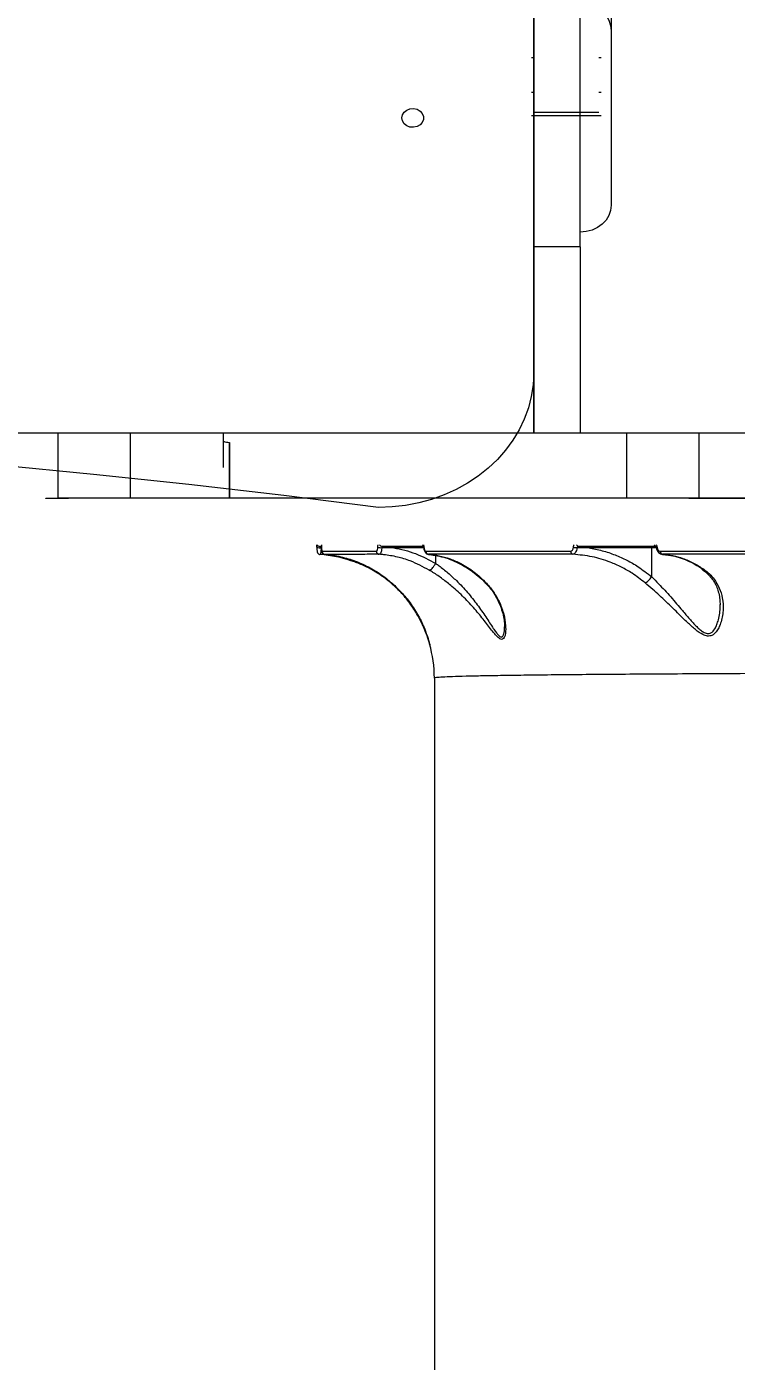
# Model space of a CAD drawing. Header units: millimetres. Extents: x -6104 to 7803, y -6013 to 4803.
# Drawn here: x -40 to 188.7, y -671.5 to -241.3 of the extents above; entities that cross this region are included whole.
import ezdxf

# ---------------------------------------------------------------- set-up
doc = ezdxf.new("R2010")
doc.units = ezdxf.units.MM
for name, color, linetype in [('DIKOM_ОБЪЕКТ', 7, 'Continuous'), ('DIKOM_РАЗМЕР_ЗОНА', 7, 'Continuous'), ('DIKOM_РАЗМЕР_ОБЪЕКТА', 7, 'Continuous')]:
    doc.layers.add(name, color=color, linetype=linetype)
doc.styles.add('style1', font='arial.ttf', dxfattribs={"width": 0.8})
doc.dimstyles.new('1-50', dxfattribs={"dimtxt": 300, "dimasz": 200, "dimexe": 100, "dimexo": 0, "dimgap": 100, "dimtad": 1, "dimtxsty": 'style1', "dimcen": 200, "dimclrd": 7, "dimclre": 7, "dimclrt": 7, "dimadec": 1, "dimazin": 2, "dimtfac": 1, "dimtmove": 0, "dimatfit": 2, "dimfxl": 0, "dimlwd": 25, "dimlwe": 18, "dimarcsym": 0})

# ---------------------------------------------------------------- blocks, each defined once
blk = doc.blocks.new('A$C280819A5')
at = {"color": 7, "linetype": 'Continuous', "lineweight": 15}
for p, q in [((23.98, 15), (23.98, 30)), ((84.03, 30), (23.98, 30)), ((84.03, 15), (84.03, 30)), ((84.03, 30), (414.03, 30)), ((84.03, 15), (23.98, 15)), ((84.03, 15), (324.34, 15)), ((153.72, 5), (97.43, 5)), ((161.22, 5), (153.72, 5))]:
    blk.add_line(p, q, dxfattribs=at)
at = {"color": 7, "linetype": 'Continuous', "lineweight": 15, "flags": 128}
for points in [[(0, 80), (3.87, 110.56), (7.42, 141.17), (10.67, 171.83), (13.62, 202.53)], [(43.3, 30), (39.53, 30.19), (35.78, 30.76), (32.09, 31.7), (28.49, 33.02), (25, 34.68), (21.65, 36.7), (18.46, 39.04), (15.47, 41.7), (12.68, 44.64), (10.13, 47.86), (7.83, 51.32), (5.8, 55), (4.06, 58.87), (2.61, 62.9), (1.48, 67.06), (0.66, 71.32), (0.16, 75.64), (0, 80)], [(125.57, 72.5), (126.56, 72.31), (127.44, 71.76), (128.11, 70.91), (128.51, 69.86), (128.59, 68.71), (128.35, 67.59), (127.8, 66.63), (127.02, 65.92), (126.07, 65.55), (125.07, 65.55), (124.13, 65.92), (123.34, 66.63), (122.8, 67.59), (122.55, 68.71), (122.64, 69.86), (123.04, 70.91), (123.71, 71.76), (124.59, 72.31), (125.57, 72.5)], [(97.43, 5), (95.74, 5.19), (94.11, 5.76), (92.62, 6.69), (91.3, 7.93), (90.23, 9.44), (89.43, 11.17), (88.93, 13.05), (88.77, 15)], [(162.38, 15), (162.21, 13.05), (161.72, 11.17), (160.92, 9.44), (159.84, 7.93), (158.53, 6.69), (157.03, 5.76), (155.41, 5.19), (153.72, 5)]]:
    blk.add_lwpolyline(points, dxfattribs=at)
blk = doc.blocks.new('*D10')
at = {"layer": 'Defpoints', "color": 0, "transparency": 16777216}
for p in [(-4094.65, -224.49), (3111.63, -1726.03), (3111.63, -4948.58)]:
    blk.add_point(p, dxfattribs=at)
at = {"layer": 'DIKOM_РАЗМЕР_ОБЪЕКТА', "color": 7, "lineweight": 18, "transparency": 16777216}
for p, q in [((-4094.65, -224.49), (-4094.65, -5048.58)), ((3111.63, -1726.03), (3111.63, -5048.58))]:
    blk.add_line(p, q, dxfattribs=at)
at = {"layer": 'DIKOM_РАЗМЕР_ОБЪЕКТА', "color": 7, "lineweight": 25, "transparency": 16777216}
blk.add_line((-3894.65, -4948.58), (2911.63, -4948.58), dxfattribs=at)
at = {"layer": 'DIKOM_РАЗМЕР_ОБЪЕКТА', "color": 7, "transparency": 16777216}
for points in [[(-3894.65, -4915.24), (-3894.65, -4981.91), (-4094.65, -4948.58)], [(2911.63, -4915.24), (2911.63, -4981.91), (3111.63, -4948.58)]]:
    blk.add_solid(points, dxfattribs=at)
at = {"layer": 'DIKOM_РАЗМЕР_ОБЪЕКТА', "color": 7, "transparency": 16777216, "insert": (-134.24, -4695.4), "char_height": 300, "attachment_point": 5, "style": 'style1'}
blk.add_mtext('7200', dxfattribs=at)
blk = doc.blocks.new('*D12')
at = {"layer": 'Defpoints', "color": 0, "transparency": 16777216}
for p in [(-6103.62, -69.94), (4675.35, -1132.87), (4675.35, -5913.06)]:
    blk.add_point(p, dxfattribs=at)
at = {"layer": 'DIKOM_РАЗМЕР_ЗОНА', "color": 7, "lineweight": 18, "transparency": 16777216}
for p, q in [((-6103.62, -69.94), (-6103.62, -6013.06)), ((4675.35, -1132.87), (4675.35, -6013.06))]:
    blk.add_line(p, q, dxfattribs=at)
at = {"layer": 'DIKOM_РАЗМЕР_ЗОНА', "color": 7, "lineweight": 25, "transparency": 16777216}
blk.add_line((-5903.62, -5913.06), (4475.35, -5913.06), dxfattribs=at)
at = {"layer": 'DIKOM_РАЗМЕР_ЗОНА', "color": 7, "transparency": 16777216}
for points in [[(-5903.62, -5879.73), (-5903.62, -5946.4), (-6103.62, -5913.06)], [(4475.35, -5879.73), (4475.35, -5946.4), (4675.35, -5913.06)]]:
    blk.add_solid(points, dxfattribs=at)
at = {"layer": 'DIKOM_РАЗМЕР_ЗОНА', "color": 7, "transparency": 16777216, "insert": (271.51, -5659.89), "char_height": 300, "attachment_point": 5, "style": 'style1'}
blk.add_mtext('10800', dxfattribs=at)

msp = doc.modelspace()

# ---------------------------------------------------------------- linework, layer by layer
at = {"layer": 'DIKOM_ОБЪЕКТ', "color": 7, "linetype": 'Continuous', "lineweight": 15}
for p, q in [((123.419, -192.261), (123.419, -372.26)), ((123.419, -251.273), (122.669, -251.273)), ((145.169, -251.273), (144.419, -251.273)), ((122.669, -262.399), (123.419, -262.399)), ((144.419, -262.399), (145.169, -262.399)), ((122.669, -269.899), (145.169, -269.899)), ((144.419, -268.968), (123.419, -268.968)), ((123.419, -272.261), (123.419, -372.261)), ((123.419, -372.261), (123.419, -277.261)), ((123.419, -372.26), (-56.581, -372.26)), ((-29.835, -393.261), (-29.835, -372.261)), ((-6.543, -372.261), (-29.835, -372.261)), ((-6.543, -393.261), (-6.543, -372.261)), ((153.457, -372.261), (-6.543, -372.261)), ((23.419, -373.003), (23.419, -372.261)), ((123.419, -372.261), (23.419, -372.261)), ((23.419, -376.659), (23.419, -373.003)), ((250.298, -372.261), (123.419, -372.261)), ((153.457, -393.261), (153.457, -372.261)), ((176.749, -372.261), (153.457, -372.261)), ((176.749, -393.261), (176.749, -372.261)), ((287.54, -372.261), (176.749, -372.261)), ((23.419, -379.659), (23.419, -376.659)), ((25.266, -375.258), (25.266, -393.261)), ((25.374, -375.26), (25.374, -393.261)), ((23.419, -382.034), (23.419, -379.659)), ((23.419, -382.967), (23.419, -382.034)), ((23.419, -383.37), (23.419, -382.967)), ((23.419, -383.389), (23.419, -383.37)), ((-33.779, -393.361), (-33.779, -393.261)), ((-26.543, -393.361), (-33.779, -393.361)), ((-6.543, -393.261), (-29.835, -393.261)), ((-26.543, -393.361), (-26.543, -393.261)), ((153.457, -393.261), (-6.543, -393.261)), ((25.374, -393.261), (25.266, -393.261)), ((76.418, -393.261), (25.374, -393.261)), ((250.298, -393.261), (76.418, -393.261)), ((176.749, -393.261), (153.457, -393.261)), ((173.457, -393.361), (173.457, -393.261)), ((180.693, -393.361), (173.457, -393.361)), ((287.54, -393.261), (176.749, -393.261)), ((180.693, -393.361), (180.693, -393.261)), ((272.873, -393.361), (180.693, -393.361)), ((55.06, -409.192), (54.917, -409.19)), ((88.002, -409.261), (78.329, -409.261)), ((89.492, -411.403), (90.453, -411.515)), ((91.835, -414.258), (91.835, -411.693)), ((161.451, -409.261), (141.251, -409.261)), ((161.451, -418.592), (161.451, -409.261)), ((162.918, -409.261), (161.451, -409.261)), ((113.995, -434.902), (113.992, -434.663)), ((91.419, -451.265), (91.419, -749.314))]:
    msp.add_line(p, q, dxfattribs=at)
at = {"layer": 'DIKOM_ОБЪЕКТ', "color": 7, "linetype": 'Continuous', "lineweight": 15, "flags": 128}
for points in [[(78.329, -409.261), (78.332, -409.163), (78.342, -409.069), (78.358, -408.983), (78.38, -408.907), (78.407, -408.845), (78.437, -408.799), (78.47, -408.77), (78.504, -408.761)], [(88.067, -409.062), (88.016, -409.085), (87.989, -409.106), (87.986, -409.117)], [(141.251, -409.261), (141.254, -409.163), (141.264, -409.069), (141.28, -408.983), (141.302, -408.907), (141.329, -408.845), (141.359, -408.799), (141.392, -408.77), (141.426, -408.761)]]:
    msp.add_lwpolyline(points, dxfattribs=at)
at = {"layer": 'DIKOM_ОБЪЕКТ', "color": 7, "linetype": 'Continuous', "lineweight": 15}
for centre, radius, start, end in [((25.419, -370.261), 5, 246.42182, 270), ((54.419, -407.761), 1, 209.99598, 270.00042), ((74.595, -407.813), 0.948, 208.18731, 269.33302), ((88.433, -407.804), 0.979, 207.78521, 232.25917), ((137.98, -407.961), 0.801, 201.96839, 266.44176), ((162.981, -408.012), 0.752, 199.30447, 264.8528), ((54.49, -406.832), 2.396, 247.59154, 280.26419), ((56.225, -410.36), 0.998, 179.99814, 265.9151), ((73.721, -410.357), 0.981, 179.10836, 265.03787), ((74.272, -404.995), 4.198, 254.97945, 272.79952), ((89.648, -410.366), 0.966, 178.188, 263.93237), ((136.243, -410.399), 0.929, 175.43108, 259.90411), ((137.517, -402.793), 6.399, 258.22903, 268.54824), ((163.191, -409.44), 0.397, 91.18498, 131.57341), ((165.108, -410.421), 0.913, 173.783, 256.83559), ((51.419, -451.261), 40, 359.99595, 16.01084)]:
    msp.add_arc(centre, radius, start, end, dxfattribs=at)
for points, knots in [([(53.576, -409.054), (53.576, -408.914), (53.575, -408.641), (53.561, -408.075), (53.575, -408.641), (53.576, -408.914), (53.576, -409.054)], [0, 0, 0, 0, 0.25617829, 0.5, 0.74382171, 1, 1, 1, 1]), ([(55.015, -408.261), (55.019, -408.291), (55.032, -408.39), (55.051, -408.671), (55.063, -408.973), (55.063, -409.145), (55.064, -409.184)], [0, 0, 0, 0, 0.1732486, 0.5609613, 0.9000281, 1, 1, 1, 1]), ([(55.025, -408.261), (55.027, -408.272), (55.039, -408.371), (55.056, -408.651), (55.064, -408.945), (55.067, -409.092)], [0, 0, 0, 0, 0.062919, 0.530724, 1, 1, 1, 1]), ([(73.184, -409.05), (73.186, -409.013), (73.195, -408.81), (73.226, -408.515), (73.282, -408.328), (73.302, -408.261)], [0, 0, 0, 0, 0.1268068, 0.6862696, 1, 1, 1, 1]), ([(87.862, -408.545), (87.861, -408.544), (87.855, -408.536), (87.878, -408.572), (87.913, -408.668), (87.956, -408.845), (87.982, -409.007), (87.984, -409.107), (87.985, -409.118)], [0, 0, 0, 0, 0.0270391, 0.2180091, 0.4449277, 0.6800028, 0.9636696, 1, 1, 1, 1]), ([(87.902, -408.261), (87.939, -408.367), (88.022, -408.598), (88.051, -408.899), (88.067, -409.062)], [0, 0, 0, 0, 0.4588575, 1, 1, 1, 1]), ([(136.212, -409.057), (136.237, -408.869), (136.278, -408.564), (136.407, -408.344), (136.456, -408.261)], [0, 0, 0, 0, 0.6188406, 1, 1, 1, 1]), ([(162.91, -408.261), (162.97, -408.358), (163.106, -408.582), (163.155, -408.876), (163.182, -409.043)], [0, 0, 0, 0, 0.43302473, 1, 1, 1, 1]), ([(53.578, -409.174), (53.578, -409.262), (53.579, -409.537), (53.588, -409.94), (53.602, -410.267), (53.614, -410.433), (53.642, -410.6), (53.705, -410.791), (53.832, -411.009), (54.06, -411.219), (54.32, -411.353), (54.494, -411.355), (54.551, -411.355)], [0, 0, 0, 0, 0.0801131, 0.247955, 0.4346987, 0.557275, 0.6200694, 0.6734859, 0.7488041, 0.8456901, 0.9490894, 1, 1, 1, 1]), ([(55.234, -408.761), (54.982, -408.761), (54.435, -408.761), (54.523, -408.761), (54.57, -408.761)], [0, 0, 0, 0, 0.4614063, 1, 1, 1, 1]), ([(54.536, -408.761), (54.582, -408.767), (54.67, -408.778), (54.788, -408.869), (54.87, -408.996), (54.907, -409.113), (54.915, -409.173), (54.917, -409.19)], [0, 0, 0, 0, 0.2917301, 0.5672557, 0.8036488, 0.9441415, 1, 1, 1, 1]), ([(54.917, -409.19), (54.902, -409.477), (54.871, -410.069), (54.78, -410.788), (54.667, -411.285), (54.588, -411.343), (54.549, -411.372)], [0, 0, 0, 0, 0.2380059, 0.4906761, 0.7462838, 1, 1, 1, 1]), ([(65.951, -413.877), (63.94, -413.212), (60.214, -411.979), (56.335, -411.563), (54.549, -411.372)], [0, 0, 0, 0, 0.5395097, 1, 1, 1, 1]), ([(55.064, -409.103), (55.064, -409.108), (55.064, -409.291), (55.079, -409.65), (55.12, -410.141), (55.168, -410.449), (55.277, -410.763), (55.448, -411.032), (55.726, -411.247), (56, -411.36), (56.171, -411.346), (56.218, -411.342)], [0, 0, 0, 0, 0.0040125, 0.1599908, 0.3254727, 0.5430523, 0.6403096, 0.7472899, 0.8478672, 0.9575679, 1, 1, 1, 1]), ([(55.067, -409.092), (55.071, -409.236), (55.078, -409.524), (55.104, -409.885), (55.141, -410.168), (55.183, -410.333), (55.214, -410.352), (55.227, -410.36)], [0, 0, 0, 0, 0.188921, 0.3774394, 0.5791866, 0.8164448, 1, 1, 1, 1]), ([(55.227, -410.36), (56.02, -410.358), (57.607, -410.355), (61.481, -410.35), (66.363, -410.346), (70.614, -410.343), (72.74, -410.342)], [0, 0, 0, 0, 0.2485962, 0.4971929, 0.7485968, 1, 1, 1, 1]), ([(73.636, -411.335), (71.537, -411.336), (67.339, -411.339), (62.464, -411.344), (58.562, -411.349), (56.957, -411.354), (56.154, -411.356)], [0, 0, 0, 0, 0.2485964, 0.4971933, 0.7485965, 1, 1, 1, 1]), ([(56.154, -411.356), (56.627, -411.397), (58.739, -411.582), (62.472, -412.303), (67.256, -413.916), (71.637, -416.105), (75.584, -418.75), (79.084, -421.741), (81.728, -424.563), (83.146, -426.426), (83.58, -426.996)], [0, 0, 0, 0, 0.0465649, 0.2078847, 0.3696717, 0.5309377, 0.6671831, 0.8037644, 0.9398799, 1, 1, 1, 1]), ([(72.74, -410.342), (72.791, -410.325), (72.892, -410.292), (73.027, -410.032), (73.129, -409.65), (73.173, -409.293), (73.182, -409.088), (73.184, -409.05)], [0, 0, 0, 0, 0.2363578, 0.4725854, 0.7091582, 0.9458462, 1, 1, 1, 1]), ([(74.477, -409.189), (74.472, -409.252), (74.447, -409.593), (74.356, -410.185), (74.16, -410.821), (73.909, -411.252), (73.727, -411.307), (73.636, -411.335)], [0, 0, 0, 0, 0.0542165, 0.2910903, 0.5276347, 0.7637149, 1, 1, 1, 1]), ([(89.789, -416.439), (87.781, -415.364), (84.473, -413.596), (79.484, -412.132), (76.105, -411.528), (74.138, -411.374), (73.636, -411.335)], [0, 0, 0, 0, 0.3957837, 0.651634, 0.9109978, 1, 1, 1, 1]), ([(74.584, -408.761), (74.571, -408.766), (74.545, -408.777), (74.512, -408.863), (74.488, -408.99), (74.479, -409.108), (74.477, -409.176), (74.477, -409.189)], [0, 0, 0, 0, 0.2371164, 0.4742576, 0.7107573, 0.9466063, 1, 1, 1, 1]), ([(78.329, -409.261), (78.016, -409.252), (76.735, -409.219), (75.449, -409.202), (74.477, -409.189)], [0, 0, 0, 0, 0.2435957, 1, 1, 1, 1]), ([(87.847, -408.761), (85.517, -408.761), (80.675, -408.761), (76.664, -408.761), (74.584, -408.761)], [0, 0, 0, 0, 0.4811527, 1, 1, 1, 1]), ([(78.329, -409.261), (79.508, -409.491), (81.876, -409.953), (86.482, -411.405), (89.7, -413.121), (91.835, -414.258)], [0, 0, 0, 0, 0.2503988, 0.5028644, 1, 1, 1, 1]), ([(87.99, -409.117), (87.991, -409.15), (88, -409.467), (88.129, -410.07), (88.422, -410.717), (88.88, -411.141), (89.287, -411.332), (89.523, -411.31), (89.585, -411.304)], [0, 0, 0, 0, 0.0297499, 0.28646, 0.5726857, 0.7641654, 0.9380965, 1, 1, 1, 1]), ([(88.067, -409.062), (88.083, -409.221), (88.116, -409.539), (88.242, -409.935), (88.41, -410.216), (88.566, -410.326), (88.659, -410.333), (88.682, -410.335)], [0, 0, 0, 0, 0.2256682, 0.4513601, 0.6801942, 0.9175849, 1, 1, 1, 1]), ([(88.682, -410.335), (90.137, -410.335), (94.391, -410.334), (102.136, -410.332), (112.249, -410.329), (123.228, -410.327), (131.287, -410.326), (135.316, -410.325)], [0, 0, 0, 0, 0.114454, 0.3347643, 0.555075, 0.7775374, 1, 1, 1, 1]), ([(136.08, -411.314), (132.097, -411.315), (124.132, -411.317), (113.2, -411.319), (103.062, -411.322), (95.27, -411.324), (90.997, -411.326), (89.546, -411.327)], [0, 0, 0, 0, 0.22031053, 0.44062134, 0.66308307, 0.88554529, 1, 1, 1, 1]), ([(89.546, -411.327), (90.669, -411.452), (92.998, -411.712), (96.486, -412.721), (100.297, -414.394), (104.315, -416.893), (106.9, -419.373), (108.207, -420.627)], [0, 0, 0, 0, 0.1665443, 0.3455492, 0.5267573, 0.760781, 1, 1, 1, 1]), ([(90.453, -411.515), (90.864, -411.557), (92.203, -411.693), (94.454, -412.254), (97.185, -413.184), (99.859, -414.436), (102.45, -415.971), (104.913, -417.803), (106.71, -419.334), (107.631, -420.333), (107.826, -420.545)], [0, 0, 0, 0, 0.0658356, 0.2144567, 0.3640822, 0.5141383, 0.6638818, 0.8127186, 0.9601539, 1, 1, 1, 1]), ([(135.316, -410.325), (135.423, -410.308), (135.635, -410.274), (135.914, -410.003), (136.117, -409.607), (136.194, -409.263), (136.21, -409.078), (136.212, -409.057)], [0, 0, 0, 0, 0.2486595, 0.4975253, 0.7389386, 0.9703306, 1, 1, 1, 1]), ([(137.355, -409.19), (137.352, -409.225), (137.322, -409.532), (137.204, -410.104), (136.911, -410.765), (136.519, -411.222), (136.226, -411.284), (136.08, -411.314)], [0, 0, 0, 0, 0.03002284, 0.2639489, 0.50664469, 0.75445468, 1, 1, 1, 1]), ([(159.322, -420.529), (157.95, -419.46), (155.533, -417.578), (151.723, -415.434), (147.454, -413.535), (142.233, -411.924), (138.146, -411.519), (136.08, -411.314)], [0, 0, 0, 0, 0.20226241, 0.35640591, 0.51199346, 0.75324813, 1, 1, 1, 1]), ([(137.93, -408.761), (137.862, -408.766), (137.728, -408.777), (137.55, -408.865), (137.426, -408.99), (137.37, -409.108), (137.358, -409.172), (137.355, -409.19)], [0, 0, 0, 0, 0.2735548, 0.5342511, 0.7688178, 0.9341159, 1, 1, 1, 1]), ([(141.251, -409.261), (140.938, -409.253), (139.642, -409.22), (138.342, -409.203), (137.355, -409.19)], [0, 0, 0, 0, 0.2408282, 1, 1, 1, 1]), ([(162.913, -408.761), (158.576, -408.761), (149.893, -408.761), (141.92, -408.761), (137.93, -408.761)], [0, 0, 0, 0, 0.4994505, 1, 1, 1, 1]), ([(141.251, -409.261), (142.674, -409.532), (145.536, -410.078), (149.617, -411.449), (153.484, -413.19), (157.478, -415.462), (160.018, -417.463), (161.451, -418.592)], [0, 0, 0, 0, 0.1948112, 0.391643, 0.5750673, 0.760213, 1, 1, 1, 1]), ([(161.451, -409.261), (161.453, -409.204), (161.457, -409.092), (161.486, -408.942), (161.53, -408.828), (161.575, -408.776), (161.606, -408.762), (161.619, -408.761), (161.623, -408.761)], [0, 0, 0, 0, 0.21462494, 0.42925382, 0.6439283, 0.858557, 0.95518037, 1, 1, 1, 1]), ([(162.774, -408.726), (162.777, -408.728), (162.781, -408.731), (162.832, -408.803), (162.885, -408.927), (162.928, -409.097), (162.932, -409.226), (162.934, -409.288)], [0, 0, 0, 0, 0.2047502, 0.3967102, 0.5870889, 0.8018868, 1, 1, 1, 1]), ([(162.935, -409.142), (162.938, -409.185), (162.958, -409.533), (163.168, -410.127), (163.623, -410.796), (164.229, -411.187), (164.704, -411.353), (164.928, -411.31), (164.931, -411.309)], [0, 0, 0, 0, 0.038286, 0.3059512, 0.5507596, 0.7804953, 0.9965708, 1, 1, 1, 1]), ([(163.182, -409.043), (163.212, -409.208), (163.272, -409.538), (163.495, -409.945), (163.789, -410.225), (164.04, -410.317), (164.178, -410.321), (164.201, -410.322)], [0, 0, 0, 0, 0.2376806, 0.475479, 0.7137331, 0.9520186, 1, 1, 1, 1]), ([(164.201, -410.322), (169.27, -410.321), (179.409, -410.32), (195.733, -410.319), (212.79, -410.318), (224.828, -410.317), (230.847, -410.317)], [0, 0, 0, 0, 0.248595, 0.4971898, 0.7485949, 1, 1, 1, 1]), ([(164.887, -411.37), (165.564, -411.422), (167.144, -411.544), (169.602, -412.105), (172.241, -412.981), (174.796, -414.196), (176.619, -415.225), (177.548, -415.933), (177.693, -416.044)], [0, 0, 0, 0, 0.1525344, 0.3559344, 0.5592117, 0.7616295, 0.9626946, 1, 1, 1, 1]), ([(231.398, -411.303), (225.459, -411.304), (213.58, -411.305), (196.613, -411.306), (180.249, -411.308), (170.017, -411.309), (164.9, -411.31)], [0, 0, 0, 0, 0.24859564, 0.49719022, 0.74859575, 1, 1, 1, 1]), ([(164.9, -411.31), (164.942, -411.312), (166.068, -411.386), (168.288, -411.691), (171.612, -412.618), (174.987, -414.043), (177.169, -415.458), (178.268, -416.17)], [0, 0, 0, 0, 0.0089008, 0.2417879, 0.4772804, 0.7368248, 1, 1, 1, 1]), ([(65.951, -413.877), (65.965, -413.882), (66.057, -413.915), (66.197, -413.916), (66.35, -413.782), (66.389, -413.748)], [0, 0, 0, 0, 0.1171832, 0.7705599, 1, 1, 1, 1]), ([(89.955, -440.534), (89.88, -440.27), (89.734, -439.751), (89.169, -437.915), (88.199, -435.302), (86.522, -431.727), (84.273, -428.03), (81.529, -424.511), (78.482, -421.429), (75.474, -418.964), (72.401, -416.938), (69.259, -415.215), (67.1, -414.342), (65.951, -413.877)], [0, 0, 0, 0, 0.0523513, 0.1026391, 0.2096476, 0.3169509, 0.4385007, 0.5599355, 0.6575553, 0.7550336, 0.8331449, 0.9111718, 1, 1, 1, 1]), ([(89.789, -416.439), (89.805, -416.439), (89.876, -416.44), (90.073, -416.386), (90.437, -416.146), (90.92, -415.651), (91.415, -415), (91.694, -414.51), (91.833, -414.265)], [0, 0, 0, 0, 0.0352196, 0.1540772, 0.3655582, 0.5770359, 0.7885188, 1, 1, 1, 1]), ([(108.207, -420.627), (109.077, -421.647), (110.818, -423.687), (112.627, -427.09), (113.881, -430.675), (114.424, -433.983), (114.414, -436.365), (114.143, -437.775), (113.745, -438.618), (113.034, -438.942), (112.079, -438.329), (111.101, -437.289), (109.667, -435.52), (107.538, -432.731), (104.499, -428.962), (101.022, -425.231), (97.493, -421.961), (94.089, -419.274), (91.613, -417.557), (90.182, -416.679), (89.789, -416.439)], [0, 0, 0, 0, 0.0712979, 0.1426958, 0.2203432, 0.2979615, 0.3555857, 0.3853418, 0.414961, 0.4491145, 0.4886698, 0.5175516, 0.546512, 0.6250135, 0.703714, 0.7839244, 0.8640147, 0.9212525, 0.9784145, 1, 1, 1, 1]), ([(91.835, -414.258), (91.835, -414.26), (91.834, -414.262), (91.833, -414.265), (91.833, -414.265)], [0, 0, 0, 0, 0.65727583, 1, 1, 1, 1]), ([(91.833, -414.265), (91.834, -414.266), (92.195, -414.518), (93.527, -415.466), (95.806, -417.285), (98.926, -420.143), (102.141, -423.605), (105.285, -427.549), (108.019, -431.53), (109.928, -434.489), (111.22, -436.398), (112, -437.396), (112.576, -437.896), (113.065, -438.055), (113.334, -437.948), (113.644, -437.554), (113.869, -436.907), (114.031, -435.925), (114.005, -435.196), (113.995, -434.902)], [0, 0, 0, 0, 0.0000503, 0.0326781, 0.1206254, 0.2086862, 0.3330774, 0.4576303, 0.5782934, 0.6986325, 0.7410208, 0.7832499, 0.8254349, 0.8383399, 0.8763182, 0.8853404, 0.9280242, 0.9710018, 1, 1, 1, 1]), ([(178.268, -416.17), (178.897, -416.659), (180.155, -417.635), (181.902, -419.646), (183.374, -422.216), (184.381, -425.642), (184.608, -429.528), (183.999, -432.793), (183.105, -435.027), (182.227, -436.469), (181.032, -437.543), (179.474, -437.796), (177.653, -437.211), (175.458, -435.623), (172.943, -433.32), (169.862, -430.249), (166.158, -426.623), (162.432, -423.158), (160.14, -421.22), (159.322, -420.529)], [0, 0, 0, 0, 0.044776, 0.0895831, 0.1609587, 0.2324499, 0.3238544, 0.4152107, 0.4505987, 0.4859292, 0.5329408, 0.5664211, 0.5998001, 0.6530916, 0.7108108, 0.7686684, 0.8592869, 0.9497924, 1, 1, 1, 1]), ([(177.586, -416.146), (177.736, -416.244), (178.451, -416.711), (179.518, -417.658), (180.769, -418.987), (181.765, -420.431), (182.528, -422.051), (183.11, -423.901), (183.455, -425.765), (183.468, -427.032), (183.475, -427.589)], [0, 0, 0, 0, 0.0335657, 0.1594541, 0.2896812, 0.4230124, 0.5602096, 0.7079389, 0.871715, 1, 1, 1, 1]), ([(178.268, -416.17), (178.239, -416.171), (178.107, -416.172), (177.903, -416.148), (177.783, -416.041), (177.731, -415.994)], [0, 0, 0, 0, 0.1405326, 0.6224713, 1, 1, 1, 1]), ([(107.836, -420.504), (108.164, -420.842), (109.057, -421.762), (110.272, -423.382), (111.512, -425.365), (112.524, -427.511), (113.326, -429.797), (113.823, -431.975), (114.031, -433.703), (114.035, -434.586), (114.037, -434.903)], [0, 0, 0, 0, 0.0760289, 0.2069972, 0.3448007, 0.4883982, 0.6393961, 0.794661, 0.92648, 1, 1, 1, 1]), ([(108.207, -420.627), (108.181, -420.62), (108.063, -420.586), (107.985, -420.507), (107.925, -420.445)], [0, 0, 0, 0, 0.2220479, 1, 1, 1, 1]), ([(159.322, -420.529), (159.335, -420.524), (159.472, -420.476), (159.793, -420.298), (160.336, -419.862), (160.922, -419.277), (161.27, -418.837), (161.444, -418.618)], [0, 0, 0, 0, 0.02624276, 0.26310892, 0.50874048, 0.75436765, 1, 1, 1, 1]), ([(161.451, -418.592), (161.451, -418.597), (161.45, -418.605), (161.447, -418.613), (161.444, -418.617), (161.444, -418.618)], [0, 0, 0, 0, 0.5068456, 0.9190243, 1, 1, 1, 1]), ([(161.444, -418.618), (161.446, -418.62), (162.186, -419.34), (164.272, -421.421), (167.611, -425.069), (170.913, -428.909), (173.642, -432.165), (175.515, -434.23), (176.996, -435.614), (178.142, -436.456), (179.392, -436.957), (180.766, -436.674), (181.769, -435.51), (182.494, -433.994), (183.195, -431.6), (183.627, -429.409), (183.477, -427.772), (183.461, -427.592)], [0, 0, 0, 0, 0.0002365, 0.0748961, 0.2106429, 0.3465305, 0.431482, 0.5162074, 0.5536602, 0.5909805, 0.6356562, 0.6800716, 0.7447645, 0.795763, 0.8468661, 0.9831823, 1, 1, 1, 1]), ([(83.58, -426.996), (84.531, -428.405), (86.432, -431.221), (88.178, -435.015), (89.167, -437.739), (89.655, -439.344), (89.924, -440.336), (89.979, -440.575), (90.005, -440.688)], [0, 0, 0, 0, 0.2718914, 0.5438224, 0.7273079, 0.8217279, 0.9156777, 1, 1, 1, 1]), ([(411.865, -449.363), (404.925, -449.367), (391.04, -449.375), (370.519, -449.392), (350.103, -449.414), (329.889, -449.439), (309.947, -449.47), (290.718, -449.504), (272.251, -449.543), (254.577, -449.585), (237.409, -449.633), (220.829, -449.686), (204.911, -449.745), (190, -449.809), (176.124, -449.878), (163.289, -449.952), (151.288, -450.032), (140.2, -450.119), (130.085, -450.214), (121.162, -450.316), (113.433, -450.423), (106.877, -450.537), (101.388, -450.66), (97.044, -450.792), (93.844, -450.934), (92.014, -451.085), (91.265, -451.195), (91.456, -451.256), (91.473, -451.261)], [0, 0, 0, 0, 0.0392484, 0.0785271, 0.1177753, 0.1581646, 0.1985869, 0.2389761, 0.2782267, 0.3175076, 0.3567582, 0.3971478, 0.4375703, 0.47796, 0.5172392, 0.5565484, 0.5958277, 0.6362446, 0.6766945, 0.7171114, 0.7564553, 0.7958291, 0.835173, 0.8756543, 0.9161683, 0.9566497, 0.9960917, 1, 1, 1, 1])]:
    msp.add_open_spline(points, degree=3, knots=knots, dxfattribs=at)

# ---------------------------------------------------------------- block references
at = {"layer": 'DIKOM_ОБЪЕКТ', "color": 7, "linetype": 'Continuous', "lineweight": 15, "rotation": 90}
msp.add_blockref('A$C280819A5', (153.419, -396.236), dxfattribs=at)

# ---------------------------------------------------------------- dimensions: what is measured, and where the dimension line sits
at = {"layer": 'DIKOM_РАЗМЕР_ЗОНА'}
dim = msp.add_linear_dim(base=(4675.352, -5913.064), p1=(-6103.623, -69.942), p2=(4675.352, -1132.872), text='10800', dimstyle='1-50', dxfattribs=at)
dim.commit()
dim.dimension.update_dxf_attribs({"geometry": '*D12', "text_midpoint": (271.508, -5913.064), "dimtype": 160})
at = {"layer": 'DIKOM_РАЗМЕР_ОБЪЕКТА'}
dim = msp.add_linear_dim(base=(3111.629, -4948.576), p1=(-4094.654, -224.488), p2=(3111.629, -1726.033), text='7200', dimstyle='1-50', dxfattribs=at)
dim.commit()
dim.dimension.update_dxf_attribs({"geometry": '*D10', "text_midpoint": (-134.242, -4948.576), "dimtype": 160})

doc.saveas('drawing.dxf')
